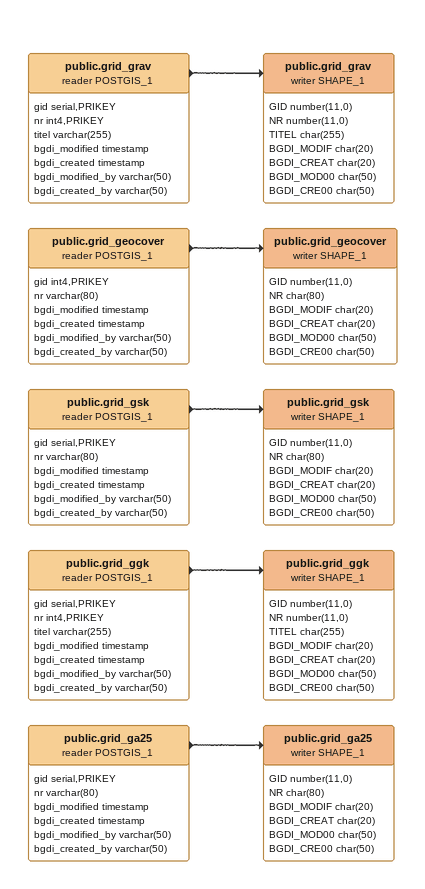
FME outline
public.grid_grav (reader POSTGIS_1)
    attributes: gid serial,PRIKEY, nr int4,PRIKEY, titel varchar(255), bgdi_modified timestamp, bgdi_created timestamp, bgdi_modified_by varchar(50), bgdi_created_by varchar(50)
    -> public.grid_grav (writer SHAPE_1)
public.grid_grav (writer SHAPE_1)
    attributes: GID number(11,0), NR number(11,0), TITEL char(255), BGDI_MODIF char(20), BGDI_CREAT char(20), BGDI_MOD00 char(50), BGDI_CRE00 char(50)
public.grid_geocover (reader POSTGIS_1)
    attributes: gid int4,PRIKEY, nr varchar(80), bgdi_modified timestamp, bgdi_created timestamp, bgdi_modified_by varchar(50), bgdi_created_by varchar(50)
    -> public.grid_geocover (writer SHAPE_1)
public.grid_geocover (writer SHAPE_1)
    attributes: GID number(11,0), NR char(80), BGDI_MODIF char(20), BGDI_CREAT char(20), BGDI_MOD00 char(50), BGDI_CRE00 char(50)
public.grid_gsk (reader POSTGIS_1)
    attributes: gid serial,PRIKEY, nr varchar(80), bgdi_modified timestamp, bgdi_created timestamp, bgdi_modified_by varchar(50), bgdi_created_by varchar(50)
    -> public.grid_gsk (writer SHAPE_1)
public.grid_gsk (writer SHAPE_1)
    attributes: GID number(11,0), NR char(80), BGDI_MODIF char(20), BGDI_CREAT char(20), BGDI_MOD00 char(50), BGDI_CRE00 char(50)
public.grid_ggk (reader POSTGIS_1)
    attributes: gid serial,PRIKEY, nr int4,PRIKEY, titel varchar(255), bgdi_modified timestamp, bgdi_created timestamp, bgdi_modified_by varchar(50), bgdi_created_by varchar(50)
    -> public.grid_ggk (writer SHAPE_1)
public.grid_ggk (writer SHAPE_1)
    attributes: GID number(11,0), NR number(11,0), TITEL char(255), BGDI_MODIF char(20), BGDI_CREAT char(20), BGDI_MOD00 char(50), BGDI_CRE00 char(50)
public.grid_ga25 (reader POSTGIS_1)
    attributes: gid serial,PRIKEY, nr varchar(80), bgdi_modified timestamp, bgdi_created timestamp, bgdi_modified_by varchar(50), bgdi_created_by varchar(50)
    -> public.grid_ga25 (writer SHAPE_1)
public.grid_ga25 (writer SHAPE_1)
    attributes: GID number(11,0), NR char(80), BGDI_MODIF char(20), BGDI_CREAT char(20), BGDI_MOD00 char(50), BGDI_CRE00 char(50)
